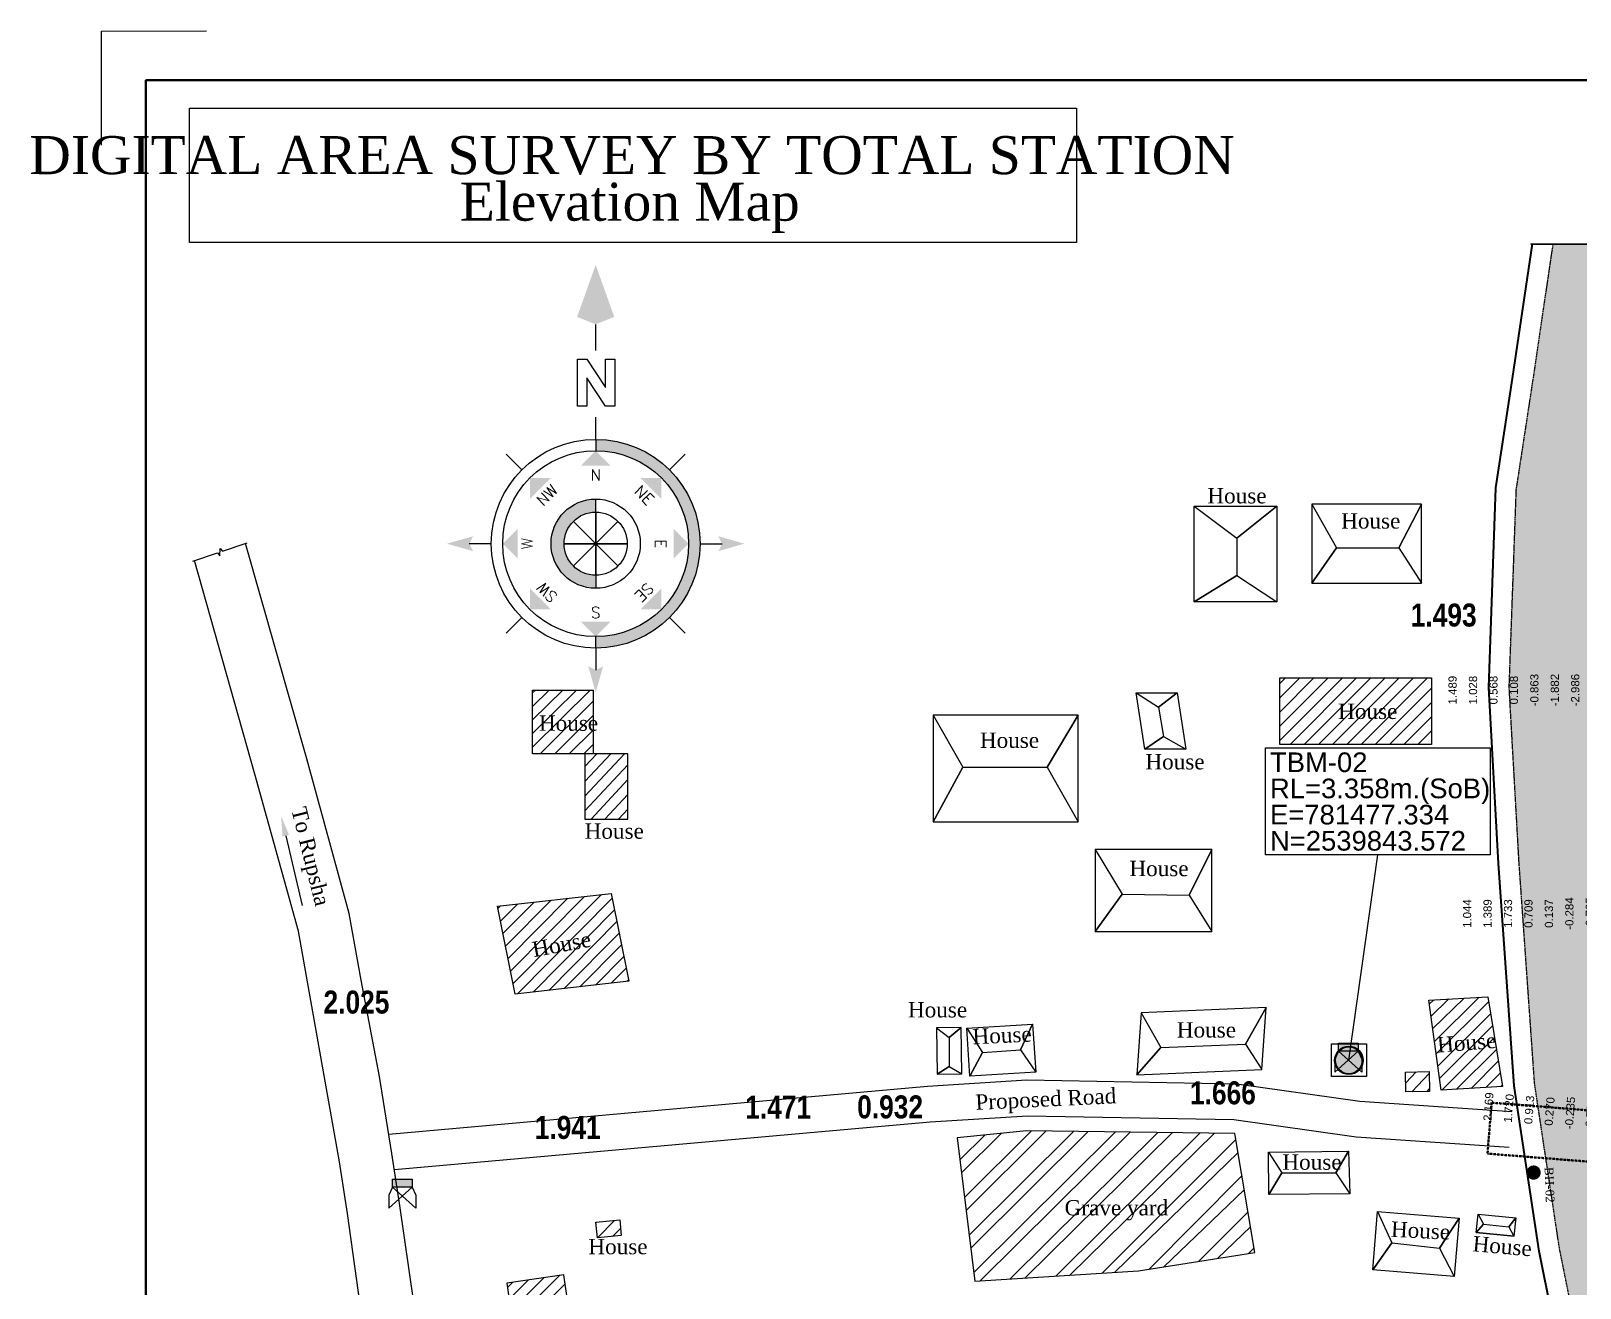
# Model space of a CAD drawing. Header units: inches. Extents: x 215676 to 3518780154, y 2761699 to 325936546.
# Drawn here: x 111475933 to 111627439, y 9458203 to 9581144 of the extents above; entities that cross this region are included whole.
import ezdxf
from ezdxf import colors
from ezdxf.entities.mleader import LeaderData, LeaderLine
from ezdxf.enums import TextEntityAlignment as Align
from ezdxf.math import Vec2, Vec3

# ---------------------------------------------------------------- set-up
doc = ezdxf.new("R2010")
doc.units = ezdxf.units.IN
doc.header["$LTSCALE"] = 20
doc.header["$MEASUREMENT"] = 0
doc.linetypes.add('DASHED', pattern=[0.75, 0.5, -0.25])
doc.linetypes.add('DASHED2', pattern=[0.375, 0.25, -0.125])
for name, color, linetype in [('BM_TBM', 1, 'Continuous'), ('BORE HOLE', 1, 'Continuous'), ('Chainage_TXT', 7, 'Continuous'), ('ELECTRIC POLE', 1, 'Continuous'), ('Grave yard', 88, 'Continuous'), ('proposed', 1, 'Continuous'), ('RL', 1, 'Continuous'), ('Text', 7, 'Continuous')]:
    doc.layers.add(name, color=color, linetype=linetype)
for name, color, linetype, lineweight in [('KHAL+RIVER BANK', 160, 'Continuous', 18), ('Pucca Road', 1, 'Continuous', 30), ('Road', 7, 'Continuous', 30), ('SEMI_PUCCA', 66, 'Continuous', 30), ('SHED', 7, 'Continuous', 30), ('Water Body', 4, 'Continuous', 18), ('Water Line', 4, 'DASHED', 18)]:
    doc.layers.add(name, color=color, linetype=linetype, lineweight=lineweight)
doc.styles.add('MtXpl_Arial_Narrow', font='ARIALNB.TTF')
doc.styles.add('romans', font='romans.shx')
doc.styles.get("Standard").update_dxf_attribs({"font": 'times.ttf', "height": 1})
doc.styles.add('SWIS', font='times.ttf')
doc.styles.add('text', font='arial.ttf')
doc.styles.add('TR', font='times.ttf')
doc.dimstyles.get("Standard").update_dxf_attribs({"dimtxt": 0.18, "dimasz": 0.18, "dimexe": 0.18, "dimexo": 0.0625, "dimgap": 0.09, "dimtad": 0, "dimtih": 1, "dimtoh": 1, "dimdec": 4, "dimzin": 0, "dimdsep": 46, "dimtxsty": 'Standard', "dimcen": 0.09, "dimadec": 0, "dimazin": 0, "dimtfac": 1, "dimtdec": 4, "dimtofl": 0, "dimtmove": 0, "dimatfit": 3, "dimfxl": 1, "dimtolj": 1, "dimtzin": 0, "dimarcsym": 0})
pattern_1 = [(45, (-660745079.9965668, -2491106631.102173), (-695.3896861099662, 695.3896861099663), [])]

# ---------------------------------------------------------------- blocks, each defined once
blk = doc.blocks.new('Anno_North_J_Metric')
h = blk.add_hatch(color=3)
h.paths.add_polyline_path([(-4.166666666678793, 0), (-4.678556282560749, 0, 1), (4.678556282560749, 0), (4.166666666678793, 0, -1)])
h.paths.add_polyline_path([(1.414213562347868, 0), (2.000000000007276, 0, 1), (-2.000000000007276, 0), (-1.414213562347868, 0, -1)])
at = {"color": 5}
for p, q in [((0, 4.678556282560749), (0, 5.666666666656965)), ((-4.678556282524369, 0), (-5.666666666656965, 0)), ((1.414213562384248, 0), (-1.414213562384248, 0)), ((-1.414213562384248, 0), (1.414213562384248, 0)), ((4.678556282524369, 0), (5.666666666656965, 0)), ((8.66666666664969, 0), (9.833333333335759, 0)), ((0, -4.678556282560749), (0, -5.666666666656965))]:
    blk.add_line(p, q, dxfattribs=at)
at = {"color": 0}
for p, q in [((-3.308238873541995, 3.308238873541995), (-4.006938426718989, 4.006938426718989)), ((3.308238873541995, 3.308238873541995), (4.006938426718989, 4.006938426718989)), ((0, -1.414213562347868), (0, 1.414213562347868)), ((0, 1.414213562347868), (0, -1.414213562347868)), ((0.9999999999854481, 1.000000000021828), (-0.9999999999854481, -1.000000000021828)), ((0.9999999999854481, -1.000000000021828), (-0.9999999999854481, 1.000000000021828)), ((-0.9999999999854481, -1.000000000021828), (0.9999999999854481, 1.000000000021828)), ((-0.9999999999854481, 1.000000000021828), (0.9999999999854481, -1.000000000021828)), ((-4.678556282524369, 0), (-4.166666666678793, 0)), ((-1.414213562384248, 0), (-2.000000000007276, 0)), ((1.414213562384248, 0), (2.000000000007276, 0)), ((4.678556282524369, 0), (4.166666666678793, 0)), ((-3.308238873541995, -3.308238873541995), (-4.006938426718989, -4.006938426718989)), ((3.308238873541995, -3.308238873541995), (4.006938426718989, -4.006938426718989))]:
    blk.add_line(p, q, dxfattribs=at)
at = {"color": 6, "linetype": 'ByBlock'}
for p, q in [((6.16915999999037, 0.820930000008957), (8.269159999981639, 0.820930000008957)), ((6.16915999999037, 0.4009299999961513), (6.16915999999037, 0.820930000008957)), ((8.269159999981639, 0.820930000008957), (8.269159999981639, 0.4009299999961513)), ((6.16915999999037, -0.4390699999930803), (7.429159999992407, 0.4009299999961513)), ((7.429159999992407, 0.4009299999961513), (6.16915999999037, 0.4009299999961513)), ((8.269159999981639, 0.4009299999961513), (7.009159999979602, -0.4390699999930803)), ((6.16915999999037, -0.859070000005886), (6.16915999999037, -0.4390699999930803)), ((7.009159999979602, -0.4390699999930803), (8.269159999981639, -0.4390699999930803)), ((8.269159999981639, -0.4390699999930803), (8.269159999981639, -0.859070000005886)), ((8.269159999981639, -0.859070000005886), (6.16915999999037, -0.859070000005886))]:
    blk.add_line(p, q, dxfattribs=at)
at = {"color": 1}
for radius in [4.678556282560749, 4.166666666678793]:
    blk.add_circle((0, 0), radius, dxfattribs=at)
at = {"color": 0}
for radius in [2.000000000007276, 1.414213562347868]:
    blk.add_circle((0, 0), radius, dxfattribs=at)
at = {"color": 5}
for points in [[(-0.3333333333284827, 5.499999999992724), (0, 5.666666666656965), (0, 6.666666666678793)], [(0, 6.666666666678793), (0.3333333333284827, 5.499999999992724), (0, 5.666666666656965)], [(12.5, 0), (10.16666666666424, 0.8333333333212067), (9.833333333335759, 0)], [(-6.666666666642413, 0), (-5.499999999992724, 0.3333333333284827), (-5.666666666656965, 0)], [(-5.499999999992724, -0.3333333333284827), (-5.666666666656965, 0), (-6.666666666642413, 0)], [(9.833333333335759, 0), (10.16666666666424, -0.8333333333212067), (12.5, 0)], [(0, -6.666666666678793), (-0.3333333333284827, -5.499999999992724), (0, -5.666666666656965)], [(0.3333333333284827, -5.499999999992724), (0, -5.666666666656965), (0, -6.666666666678793)]]:
    blk.add_solid(points, dxfattribs=at)
at = {"color": 0}
for points in [[(0, 4.166666666678793), (0.6666666666569654, 3.500000000021828), (-0.6666666666569654, 3.500000000021828)], [(-2.946278254930803, 2.946278254930803), (-2.003469213377684, 2.946278254930803), (-2.946278254930803, 2.003469213341305)], [(2.946278254930803, 2.946278254930803), (2.946278254930803, 2.003469213341305), (2.003469213377684, 2.946278254930803)], [(-4.166666666678793, 0), (-3.499999999985448, 0.6666666666569654), (-3.499999999985448, -0.6666666666569654)], [(4.166666666678793, 0), (3.499999999985448, -0.6666666666569654), (3.499999999985448, 0.6666666666569654)], [(-2.946278254930803, -2.946278254930803), (-2.946278254930803, -2.003469213341305), (-2.003469213377684, -2.946278254930803)], [(2.946278254930803, -2.946278254930803), (2.003469213377684, -2.946278254930803), (2.946278254930803, -2.003469213341305)], [(0, -4.166666666678793), (-0.6666666666569654, -3.500000000021828), (0.6666666666569654, -3.500000000021828)]]:
    blk.add_solid(points, dxfattribs=at)
at = {"color": 0, "style": 'romans'}
blk.add_text('W', height=0.4999999999995, dxfattribs=at).set_placement((0, 2.833333333328483), align=Align.CENTER)
for s, rotation, p in [('SW', 45, (-2.003469213377684, 2.003469213341305)), ('NW', 315, (2.003469213377684, 2.003469213341305)), ('S', 270, (-3.333333333321207, 0)), ('N', 270, (2.833333333328483, 0)), ('SE', 135, (-2.000000000007276, -2.000000000007276)), ('NE', 225, (2.000000000007276, -2.000000000007276)), ('E', 180, (0, -2.666666666664241))]:
    blk.add_text(s, height=0.4999999999995, rotation=rotation, dxfattribs=at).set_placement(p, align=Align.CENTER)
blk = doc.blocks.new('eeee')
at = {"layer": 'ELECTRIC POLE'}
for p, q in [((353314.0216475676, 2673550.959405303), (353313.699718081, 2673550.258974852)), ((353313.699718081, 2673549.118617038), (353315.7394676891, 2673550.959405303)), ((353314.0216475676, 2673551.64898157), (353315.7394676891, 2673551.64898157)), ((353314.0216475676, 2673550.959405303), (353314.0216475676, 2673551.64898157)), ((353315.7394676891, 2673550.959405303), (353314.0216475676, 2673550.959405303)), ((353316.0613971761, 2673549.118617038), (353314.0216475676, 2673550.959405303)), ((353315.7394676891, 2673551.64898157), (353315.7394676891, 2673550.959405303)), ((353315.7394676891, 2673550.959405303), (353316.0613971761, 2673550.258974852)), ((353313.699718081, 2673550.258974852), (353313.699718081, 2673549.118617038)), ((353316.0613971761, 2673550.258974852), (353316.0613971761, 2673549.118617038))]:
    blk.add_line(p, q, dxfattribs=at)
blk.add_solid([(353314.0216475676, 2673551.64898157), (353315.7394676891, 2673551.64898157), (353314.0216475676, 2673550.959405303), (353315.7394676891, 2673550.959405303)], dxfattribs=at)
blk = doc.blocks.new('jhg')
at = {"layer": 'RL', "lineweight": 5, "style": 'text'}
for s, p in [('1.489', (772845.2215620347, 2500598.103621385)), ('1.028', (772847.2215620347, 2500598.103621385)), ('0.568', (772849.2215620347, 2500598.103621385)), ('0.108', (772851.2215620347, 2500598.103621385)), ('-0.863', (772853.2215620347, 2500598.103621385)), ('-1.882', (772855.2215620347, 2500598.103621385)), ('-2.986', (772857.2215620347, 2500598.103621385)), ('-4.408', (772859.2215620347, 2500598.103621385)), ('-5.829', (772861.2215620347, 2500598.103621385)), ('-6.915', (772863.2215620347, 2500598.103621385)), ('-7.165', (772865.2215620347, 2500598.103621385)), ('-7.415', (772867.2215620347, 2500598.103621385)), ('-7.639', (772869.2215620347, 2500598.103621385)), ('-7.804', (772871.2215620347, 2500598.103621385)), ('-7.969', (772873.2215620347, 2500598.103621385)), ('-8.148', (772875.2215620347, 2500598.103621385)), ('-8.327', (772877.2215620347, 2500598.103621385)), ('-8.523', (772879.2215620347, 2500598.103621385)), ('-8.765', (772881.2215620347, 2500598.103621385)), ('-8.885', (772883.2215620347, 2500598.103621385)), ('-8.695', (772885.2215620347, 2500598.103621385)), ('-8.505', (772887.2215620347, 2500598.103621385)), ('-8.315', (772889.2215620347, 2500598.103621385)), ('-8.187', (772891.2215620347, 2500598.103621385)), ('-8.072', (772893.2215620347, 2500598.103621385)), ('-7.950', (772895.2215620347, 2500598.103621385)), ('-7.596', (772897.2215620347, 2500598.103621385)), ('-7.241', (772899.2215620347, 2500598.103621385)), ('-5.883', (772901.2215620347, 2500598.103621385)), ('-4.457', (772903.2215620347, 2500598.103621385)), ('-3.052', (772905.2215620347, 2500598.103621385)), ('-1.836', (772907.2215620347, 2500598.103621385)), ('-0.619', (772909.2215620347, 2500598.103621385)), ('0.325', (772911.2215620347, 2500598.103621385)), ('0.707', (772913.2215620347, 2500598.103621385)), ('0.959', (772915.2215620347, 2500598.103621385)), ('1.072', (772917.2215620347, 2500598.103621385)), ('1.090', (772919.2215620347, 2500598.103621385))]:
    blk.add_text(s, height=0.8, rotation=90, dxfattribs=at).set_placement(p, align=Align.MIDDLE_CENTER)
blk = doc.blocks.new('zxbzcbzb')
at = {"layer": 'RL', "lineweight": 5, "style": 'text'}
for s, p in [('1.044', (772845.8975965708, 2500599.668045709)), ('1.389', (772847.8975965708, 2500599.668045709)), ('1.733', (772849.8975965708, 2500599.668045709)), ('0.709', (772851.8975965708, 2500599.668045709)), ('0.137', (772853.8975965708, 2500599.668045709)), ('-0.284', (772855.8975965708, 2500599.668045709)), ('-0.705', (772857.8975965708, 2500599.668045709)), ('-1.812', (772859.8975965708, 2500599.668045709)), ('-3.237', (772861.8975965708, 2500599.668045709)), ('-4.662', (772863.8975965708, 2500599.668045709)), ('-6.087', (772865.8975965708, 2500599.668045709)), ('-6.588', (772867.8975965708, 2500599.668045709)), ('-6.929', (772869.8975965708, 2500599.668045709)), ('-7.269', (772871.8975965708, 2500599.668045709)), ('-7.610', (772873.8975965708, 2500599.668045709)), ('-7.950', (772875.8975965708, 2500599.668045709)), ('-8.291', (772877.8975965708, 2500599.668045709)), ('-8.356', (772879.8975965708, 2500599.668045709)), ('-8.388', (772881.8975965708, 2500599.668045709)), ('-8.419', (772883.8975965708, 2500599.668045709)), ('-8.450', (772885.8975965708, 2500599.668045709)), ('-8.378', (772887.8975965708, 2500599.668045709)), ('-8.156', (772889.8975965708, 2500599.668045709)), ('-7.934', (772891.8975965708, 2500599.668045709)), ('-7.713', (772893.8975965708, 2500599.668045709)), ('-7.363', (772895.8975965708, 2500599.668045709)), ('-6.542', (772897.8975965708, 2500599.668045709)), ('-5.720', (772899.8975965708, 2500599.668045709)), ('-4.898', (772901.8975965708, 2500599.668045709)), ('-4.000', (772903.8975965708, 2500599.668045709)), ('-2.786', (772905.8975965708, 2500599.668045709)), ('-1.573', (772907.8975965708, 2500599.668045709)), ('-0.360', (772909.8975965708, 2500599.668045709)), ('0.418', (772911.8975965708, 2500599.668045709)), ('0.680', (772913.8975965708, 2500599.668045709)), ('0.942', (772915.8975965708, 2500599.668045709)), ('1.073', (772917.8975965708, 2500599.668045709)), ('1.096', (772919.8975965708, 2500599.668045709)), ('1.118', (772921.8975965708, 2500599.668045709))]:
    blk.add_text(s, height=0.8, rotation=90, dxfattribs=at).set_placement(p, align=Align.MIDDLE_CENTER)
blk = doc.blocks.new('sdbfndn')
at = {"layer": 'RL', "lineweight": 5, "style": 'text'}
for s, p in [('2.169', (772886.1474310823, 2500595.00364748)), ('1.720', (772888.1474310823, 2500595.00364748)), ('0.913', (772890.1474310823, 2500595.00364748)), ('0.270', (772892.1474310823, 2500595.00364748)), ('-0.235', (772894.1474310823, 2500595.00364748)), ('-0.739', (772896.1474310823, 2500595.00364748)), ('-1.996', (772898.1474310823, 2500595.00364748)), ('-3.407', (772900.1474310823, 2500595.00364748)), ('-4.819', (772902.1474310823, 2500595.00364748)), ('-5.862', (772904.1474310823, 2500595.00364748)), ('-6.407', (772906.1474310823, 2500595.00364748)), ('-6.951', (772908.1474310823, 2500595.00364748)), ('-7.495', (772910.1474310823, 2500595.00364748)), ('-7.961', (772912.1474310823, 2500595.00364748)), ('-8.400', (772914.1474310823, 2500595.00364748)), ('-8.839', (772916.1474310823, 2500595.00364748)), ('-8.749', (772918.1474310823, 2500595.00364748)), ('-8.408', (772920.1474310823, 2500595.00364748)), ('-8.068', (772922.1474310823, 2500595.00364748)), ('-7.727', (772924.1474310823, 2500595.00364748)), ('-7.407', (772926.1474310823, 2500595.00364748)), ('-7.111', (772928.1474310823, 2500595.00364748)), ('-6.814', (772930.1474310823, 2500595.00364748)), ('-6.518', (772932.1474310823, 2500595.00364748)), ('-5.780', (772934.1474310823, 2500595.00364748)), ('-4.677', (772936.1474310823, 2500595.00364748)), ('-3.575', (772938.1474310823, 2500595.00364748)), ('-2.472', (772940.1474310823, 2500595.00364748)), ('-1.515', (772942.1474310823, 2500595.00364748)), ('-0.746', (772944.1474310823, 2500595.00364748)), ('0.023', (772946.1474310823, 2500595.00364748)), ('0.611', (772948.1474310823, 2500595.00364748)), ('0.959', (772950.1474310823, 2500595.00364748)), ('1.024', (772952.1474310823, 2500595.00364748)), ('1.040', (772954.1474310823, 2500595.00364748)), ('1.049', (772956.1474310823, 2500595.00364748)), ('1.058', (772958.1474310823, 2500595.00364748)), ('1.221', (772960.1474310823, 2500595.00364748)), ('1.444', (772962.1474310823, 2500595.00364748)), ('1.668', (772964.1474310823, 2500595.00364748)), ('1.937', (772966.1474310823, 2500595.00364748)), ('2.235', (772968.1474310823, 2500595.00364748)), ('4.251', (772970.1474310823, 2500595.00364748))]:
    blk.add_text(s, height=0.8, rotation=90, dxfattribs=at).set_placement(p, align=Align.MIDDLE_CENTER)

msp = doc.modelspace()

# ---------------------------------------------------------------- hatches: boundary and pattern name
at = {"layer": 'BM_TBM', "ltscale": 0.2}
h = msp.add_hatch(color=2, dxfattribs=at)
h.set_gradient(color1=(255, 255, 0), color2=(255, 255, 92), one_color=1, tint=0.6800000071525574)
edge = h.paths.add_edge_path()
edge.add_ellipse((111604829.0034485, 9480471.897827148), major_axis=(941.6691610913823, 941.6691610913823), ratio=0.9999999985270128, start_angle=0, end_angle=360)
h = msp.add_hatch(color=2, dxfattribs=at)
h.set_gradient(color1=(255, 255, 0), color2=(255, 255, 92), one_color=1, tint=0.6800000071525574)
edge = h.paths.add_edge_path()
edge.add_ellipse((111604829.0034485, 9480471.897827148), major_axis=(941.6691610913823, 941.6691610913823), ratio=0.9999999985270128, start_angle=0, end_angle=360)
at = {"layer": 'BORE HOLE', "ltscale": 0.2}
msp.add_hatch(color=256, dxfattribs=at).paths.add_polyline_path([(111623542.855896, 9469763.066879272, 1), (111622256.6773071, 9469228.45454979, 1)])
at = {"layer": 'Grave yard', "lineweight": 25, "ltscale": 0.2}
h = msp.add_hatch(dxfattribs=at)
h.set_pattern_fill('ANSI32', color=256, scale=7867.43620184867)
h.set_pattern_definition([(45, (-660745079.9965668, -2491106631.102173), (-2086.169058329899, 2086.169058329899), []), (45, (-660743689.2171936, -2491106631.102173), (-2086.169058329899, 2086.169058329899), [])])
h.paths.add_polyline_path([(111568251.024826, 9458872.310043335), (111584245.0303192, 9459890.837308884), (111595642.5161743, 9461673.920297623), (111593675.4440918, 9473313.548700333), (111573308.2792358, 9473578.254520416), (111566513.2580109, 9472895.524894714)])
h.paths.add_polyline_path([(111576523.6206361, 9464322.550403688), (111587436.7424818, 9464322.550403688), (111587436.7424818, 9467346.342761295), (111576523.6206361, 9467346.342761295)], flags=24)
at = {"layer": 'SEMI_PUCCA', "lineweight": 25, "ltscale": 0.2}
h = msp.add_hatch(dxfattribs=at)
h.set_pattern_fill('ANSI31', color=256, scale=7867.43620184867)
h.set_pattern_definition(pattern_1)
h.paths.add_polyline_path([(111612637.6490173, 9486368.41755104), (111613844.8843231, 9477549.682912827), (111619845.3341064, 9477918.69858551), (111618417.985733, 9486685.726480484)])
h.paths.add_polyline_path([(111612730.3542023, 9477427.926527023), (111612688.8181152, 9479366.797401428), (111610373.6055908, 9479317.199001312), (111610415.1416931, 9477378.328126907)])
h.paths.add_polyline_path([(111612915.7125854, 9511346.637115479), (111612915.7125854, 9517876.822008133), (111598087.1384888, 9517876.822008133), (111598087.1384888, 9511346.637115479)])
h.paths.add_polyline_path([(111613183.9019877, 9480788.496566389), (111619570.698685, 9481305.829104695), (111619389.4358412, 9483543.633314569), (111613002.6391439, 9483026.300776262)], flags=25)
h.paths.add_polyline_path([(111603409.3609841, 9513453.991741294), (111609817.0754758, 9513453.991741294), (111609817.0754758, 9515699.125122694), (111603409.3609841, 9515699.125122694)], flags=24)
h = msp.add_hatch(dxfattribs=at)
h.set_pattern_fill('ANSI31', color=256, scale=7867.43620184867)
h.set_pattern_definition(pattern_1)
h.paths.add_polyline_path([(111530923.2703552, 9516684.767654419), (111524996.78125, 9516684.767654419), (111524996.78125, 9510457.484329224), (111530923.2703552, 9510457.484329224)])
h.paths.add_polyline_path([(111530115.738266, 9504056.24187088), (111534318.3246155, 9504056.24187088), (111534318.3246155, 9510457.484329224), (111530115.738266, 9510457.484329224)])
h.paths.add_polyline_path([(111521556.7499084, 9495534.113401413), (111523274.7202759, 9486935.08160019), (111534407.2014923, 9488205.20214653), (111532689.2311401, 9496804.233947754)])
h.paths.add_polyline_path([(111531186.8607788, 9464637.486974716), (111531343.4161377, 9463103.3910141), (111533641.4046021, 9463338.179229736), (111533513.8880463, 9464874.961427689)])
h.paths.add_polyline_path([(111522472.2846832, 9458672.892396927), (111523298.4871521, 9453027.41930008), (111528873.1514893, 9453843.259061813), (111528046.9490204, 9459488.73215866)])
h.paths.add_polyline_path([(111563185.0578003, 9422929.593647003), (111563185.0578003, 9412368.552490234), (111576207.1718597, 9412368.552490234), (111576207.1718597, 9422929.593647003)])
h.paths.add_polyline_path([(111566605.3749459, 9416048.056879157), (111573013.0894376, 9416048.056879157), (111573013.0894376, 9418293.190260557), (111566605.3749459, 9418293.190260557)], flags=24)
at = {"layer": 'Water Line', "linetype": 'Continuous', "lineweight": 9, "ltscale": 15, "true_color": 0x7aafdf}
h = msp.add_hatch(dxfattribs=at)
h.set_pattern_fill('ANSI33', color=143, scale=8000, angle=25)
h.set_pattern_definition([(70, (-660745079.9965668, -2491106631.102173), (-1879.385241571816, 684.0402866513374), []), (70, (-660743798.2837982, -2491106033.429696), (-1879.385241571816, 684.0402866513374), [999.9999999999994, -499.9999999999997])])
h.paths.add_polyline_path([(111680436.0011749, 9519671.77158928), (111685580.553421, 9559962.20834732), (111656696.2905273, 9560134.175106049), (111655958.5717316, 9562199.211807251), (111654434.0624847, 9558086.999031067), (111653696.343689, 9560152.035736084), (111624817.3181458, 9560323.97131157), (111622829.4805298, 9546872.626403809), (111621208.5013123, 9536275.814277649), (111620512.6312256, 9516954.05693245), (111621475.2111053, 9499864.423732758), (111622996.6079865, 9478205.075429916), (111623166.2949829, 9477079.740093231), (111678380.8221588, 9472777.00863266), (111678237.7619171, 9486312.969892502), (111679710.7558441, 9506906.403596878)])
h.paths.add_polyline_path([(111678380.8221588, 9472777.00863266), (111623166.2949829, 9477079.740093231), (111624143.2457275, 9470600.76817894), (111678569.2661438, 9465606.586093903), (111678433.3370361, 9467808.19706726)])
h.paths.add_polyline_path([(111678569.2661438, 9465606.586093903), (111624143.2457275, 9470600.76817894), (111625419.3378296, 9462137.941532135), (111631497.4082794, 9431945.098218918), (111636723.6602783, 9411331.420240402), (111648005.3448639, 9386104.331453323), (111661974.6630707, 9363128.535959244), (111682853.5872955, 9370164.3794384), (111684222.349884, 9368451.167675018), (111684327.7465057, 9372835.607656479), (111685696.5091095, 9371122.39589119), (111706603.1754608, 9378167.588001251), (111695138.5572205, 9400833.997255325), (111686544.9447479, 9421150.038619995), (111681881.9163513, 9435594.815158844), (111679388.6449127, 9452335.306316376)])
h.paths.add_polyline_path([(111643087.6606293, 9539550.192918777), (111643998.3086243, 9528063.528446198), (111647921.2411346, 9528675.941785812), (111647010.5931396, 9540162.606258392)], flags=16)

# ---------------------------------------------------------------- linework, layer by layer
msp.add_lwpolyline([(111487173.5179138, 9326844.67250061), (111839973.5179138, 9326844.67250061), (111839973.5179138, 9576324.67250061), (111487173.5179138, 9576324.67250061)], close=True)
at = {"lineweight": 50}
msp.add_lwpolyline([(111487173.5179138, 9326844.67250061), (111839973.5179138, 9326844.67250061), (111839973.5179138, 9576324.67250061), (111487173.5179138, 9576324.67250061)], close=True, dxfattribs=at)
at = {"elevation": -10495.00355915564}
msp.add_lwpolyline([(111596691.4548798, 9511026.477140427), (111618648.9487152, 9511026.477140427), (111618648.9487152, 9500572.186946869), (111596691.4548798, 9500572.186946869)], close=True, dxfattribs=at)
msp.add_lwpolyline([(111617295.8656921, 9463642.490142822), (111620992.9021912, 9463274.715017319)])
at = {"layer": 'BM_TBM', "elevation": -8574.184627298233}
msp.add_lwpolyline([(111603128.8371124, 9482090.459415436), (111606571.8166962, 9482090.459415436), (111606571.8166962, 9478895.163635254), (111603128.8371124, 9478895.163635254)], close=True, dxfattribs=at)
at = {"layer": 'BM_TBM'}
for major_axis, ratio, start_param, end_param in [((941.6691610913823, 941.6691610913823), 0.9999999985270126, 5.497787143045644, 11.78097245022523), ((941.6691610913823, 941.6691610913823), 0.9999999985270126, 5.497787143045644, 11.78097245022523), ((-987.5904524701356, 987.5904524701365), 0.9999999992006499, 3.926990817386916, 10.2101761245665), ((-987.5904524701356, 987.5904524701365), 0.9999999992006499, 3.926990817386916, 10.2101761245665), ((972.2833554080814, 972.2833554080814), 0.999999998828293, 5.497787143196285, 11.78097245037587), ((972.2833554080814, 972.2833554080814), 0.999999998828293, 5.497787143196285, 11.78097245037587), ((956.9762582384941, 956.9762582384941), 0.9999999986687579, 5.497787143116517, 11.7809724502961), ((956.9762582384941, 956.9762582384941), 0.9999999986687579, 5.497787143116517, 11.7809724502961), ((-926.3620634861194, 926.3620634861194), 0.9999999998729082, 3.926990817050788, 10.21017612423037), ((-926.3620634861194, 926.3620634861194), 0.9999999998729082, 3.926990817050788, 10.21017612423037)]:
    msp.add_ellipse((111604829.0034485, 9480471.897827148, 3358), major_axis=major_axis, ratio=ratio, start_param=start_param, end_param=end_param, dxfattribs=at)
msp.add_point((111604829.0034485, 9480471.897827148, 3358), dxfattribs=at)
msp.add_point((111604829.0034485, 9480471.897827148, 3358), dxfattribs=at)
at = {"layer": 'Defpoints', "color": 1, "linetype": 'Continuous', "lineweight": 30}
msp.add_lwpolyline([(111482837.2385864, 9569990.54714775), (111482832.5377808, 9581140.052480698), (111493096.9884033, 9581144.380126953)], dxfattribs=at)
at = {"layer": 'Grave yard', "lineweight": 30}
msp.add_lwpolyline([(111595642.5161743, 9461673.920297623), (111593675.4440918, 9473313.548700333), (111573308.2792358, 9473578.254520416), (111566513.2580109, 9472895.524894714), (111568251.024826, 9458872.310043335), (111584245.0303192, 9459890.837308884)], close=True, dxfattribs=at)
at = {"layer": 'KHAL+RIVER BANK', "lineweight": 40, "ltscale": 15}
for points in [[(111622617.3776093, 9560337.068986893), (111653696.343689, 9560152.035736084), (111654434.0624847, 9558086.999031067), (111655958.5717316, 9562199.211807251), (111656696.2905273, 9560134.175106049), (111687775.2566071, 9559949.141853333)], [(111660032.027771, 9362473.900798798), (111646231.0034332, 9385172.897827148), (111634827.4284973, 9410672.546899796), (111629546.5417786, 9431501.718137741), (111623449.0007172, 9461791.281930923), (111621007.0995636, 9477985.556684494), (111619479.1556396, 9499738.112035751), (111618510.6039124, 9516933.769062042), (111619213.9693451, 9536463.644382477), (111620851.7098694, 9547170.030138016), (111622797.3744202, 9560335.997348785)]]:
    msp.add_lwpolyline(points, dxfattribs=at)
at = {"layer": 'proposed'}
for points in [[(111620759.2725677, 9475426.572097778), (111605919.8339386, 9476451.953645706), (111593861.9873962, 9478143.58397293), (111573329.1152954, 9478516.47589302), (111563620.6496277, 9477917.956142426), (111510925.556778, 9473233.027288437)], [(111620518.0034332, 9471934.897827148), (111605555.6167908, 9472968.774888992), (111593586.0673523, 9474648.017759323), (111573405.1417847, 9475014.518072128), (111563883.3544922, 9474427.506902695), (111511473.0957336, 9469767.901613235)]]:
    msp.add_lwpolyline(points, dxfattribs=at)
at = {"layer": 'proposed', "linetype": 'DASHED', "lineweight": 100, "ltscale": 2, "elevation": 3468}
msp.add_lwpolyline([(111618392.8577728, 9471347.257583618), (111708110.7020874, 9464226.273687363), (111708506.3123169, 9469210.598369598), (111618788.4679871, 9476331.582267761)], close=True, dxfattribs=at)
at = {"layer": 'Pucca Road', "ltscale": 0.5}
for points in [[(111491757.7469177, 9529291.478229523), (111494184.6840363, 9530101.19700241), (111494411.9515381, 9529814.977056503), (111494431.714798, 9530545.66093254), (111494658.9823151, 9530259.44098854), (111497085.9194183, 9531069.159761429)], [(111589814.881485, 9382211.572465897), (111523053.6326141, 9379923.623357773), (111520761.4202118, 9380468.164457321), (111519222.3311005, 9382370.678518295), (111513524.2713623, 9410196.375175476), (111510556.6879578, 9434345.989124298), (111514615.0034332, 9448300.897827148), (111513376.0733337, 9456785.48012352), (111512015.5680389, 9466266.651269913), (111511227.8425293, 9471350.826475143), (111510014.8819122, 9478903.400577545), (111508217.3935699, 9488324.281671524), (111507043.9883728, 9494832.744281769), (111502912.2424622, 9509949.061630249), (111496915.1720428, 9531012.191925049)], [(111516668.734787, 9364132.24687004), (111514486.8601685, 9377836.164802551), (111508158.9531708, 9409094.581457138), (111505248.5194397, 9434396.3111763), (111509241.4907837, 9448639.455575943), (111506887.9331207, 9465501.550014496), (111506106.8435516, 9470542.895318985), (111502111.5521851, 9493102.07098198), (111497817.1351471, 9508460.782623291), (111491928.4942932, 9529348.446065903)]]:
    msp.add_lwpolyline(points, dxfattribs=at)
at = {"layer": 'Road', "linetype": 'Continuous', "lineweight": 25, "ltscale": 2}
msp.add_lwpolyline([(111491437.4068756, 9573603.385414124), (111578198.00177, 9573603.385414124), (111578198.00177, 9560470.61939621), (111491437.4068756, 9560470.61939621)], close=True, dxfattribs=at)
at = {"layer": 'SEMI_PUCCA', "lineweight": 30}
for points in [[(111598087.1384888, 9517876.822008133), (111612915.7125854, 9517876.822008133), (111612915.7125854, 9511346.637115479), (111598087.1384888, 9511346.637115479)], [(111530923.2703552, 9510457.484329224), (111524996.78125, 9510457.484329224), (111524996.78125, 9516684.767654419), (111530923.2703552, 9516684.767654419)], [(111534318.3246155, 9510457.484329224), (111530115.738266, 9510457.484329224), (111530115.738266, 9504056.24187088), (111534318.3246155, 9504056.24187088)], [(111521556.7499084, 9495534.113401413), (111532689.2311401, 9496804.233947754), (111534407.2014923, 9488205.20214653), (111523274.7202759, 9486935.08160019)], [(111613844.8843231, 9477549.682912827), (111612637.6490173, 9486368.41755104), (111618417.985733, 9486685.726480484), (111619845.3341064, 9477918.69858551)], [(111610415.1416931, 9477378.328126907), (111610373.6055908, 9479317.199001312), (111612688.8181152, 9479366.797401428), (111612730.3542023, 9477427.926527023)], [(111531343.4161377, 9463103.3910141), (111531186.8607788, 9464637.486974716), (111533513.8880463, 9464874.961427689), (111533641.4046021, 9463338.179229736)], [(111523298.4871521, 9453027.41930008), (111528873.1514893, 9453843.259061813), (111528046.9490204, 9459488.73215866), (111522472.2846832, 9458672.892396927)]]:
    msp.add_lwpolyline(points, close=True, dxfattribs=at)
at = {"layer": 'SHED', "lineweight": 30}
for points in [[(111589703.5806122, 9534660.430099487), (111597800.7546692, 9534660.430099487), (111597800.7546692, 9525303.75135231), (111589703.5806122, 9525303.75135231)], [(111611946.4318085, 9534855.360229492), (111601215.2294922, 9534855.360229492), (111601215.2294922, 9527155.594552994), (111611946.4318085, 9527155.594552994)], [(111584041.423645, 9516407.75289154), (111588041.2358856, 9516407.75289154), (111588877.9335632, 9510897.420852661), (111584878.1213531, 9510897.420852661)], [(111578344.3573456, 9514235.747167587), (111564172.0414581, 9514235.747167587), (111564172.0414581, 9503808.508598328), (111578344.3573456, 9503808.508598328)], [(111580033.9464569, 9493083.029203415), (111591427.4932861, 9493083.029203415), (111591427.4932861, 9501100.040388107), (111580033.9464569, 9501100.040388107)], [(111596322.1190033, 9479586.797369003), (111596742.5400391, 9485629.094978333), (111584504.0891876, 9485104.17013359), (111584083.6681671, 9479061.872524261)], [(111564551.3944092, 9479126.32383728), (111566983.703949, 9479147.54463768), (111566925.0691986, 9483695.45811081), (111564492.8693695, 9483664.089237213)], [(111567774.6370544, 9478912.10923767), (111567471.9930878, 9483605.616203308), (111573902.0708466, 9484020.23669815), (111574204.714798, 9479326.72973442)], [(111597010.1847076, 9467341.394075394), (111596965.6188202, 9471500.73343277), (111604810.9887848, 9471584.793876648), (111604925.9124298, 9467426.803670883)], [(111607631.9090118, 9465697.658620834), (111615604.8631287, 9465040.389421463), (111615133.4568939, 9459322.031864166), (111607160.5027771, 9459979.301063538)], [(111617295.8656921, 9463642.490142822), (111617473.3284607, 9465426.423484802), (111621170.3649445, 9465058.648357391), (111620965.1693115, 9463277.69188881)]]:
    msp.add_lwpolyline(points, close=True, dxfattribs=at)
for points in [[(111589703.5806122, 9534660.430099487), (111593861.7161102, 9531542.341026306), (111597800.7546692, 9534660.430099487), (111593861.7161102, 9531542.341026306), (111593861.7161102, 9527884.937374115), (111589703.5806122, 9525303.75135231), (111593861.7161102, 9527884.937374115), (111597800.7546692, 9525303.75135231)], [(111601215.2294922, 9534855.360229492), (111603634.5095978, 9530588.234716415), (111601215.2294922, 9527155.594552994), (111603634.5095978, 9530588.234716415), (111609714.6455536, 9530588.234716415), (111611946.4318085, 9534855.360229492), (111609714.6455536, 9530588.234716415), (111611946.4318085, 9527155.594552994)], [(111584041.423645, 9516407.75289154), (111586199.0920715, 9515020.021764755), (111588041.2358856, 9516407.75289154), (111586199.0920715, 9515020.021764755), (111586694.7533264, 9512127.544851303), (111584878.1213531, 9510897.420852661), (111586694.7533264, 9512127.544851303), (111588877.9335632, 9510897.420852661)], [(111564172.0414581, 9514235.747167587), (111567063.2631226, 9509145.97133255), (111564172.0414581, 9503808.508598328), (111567063.2631226, 9509145.97133255), (111575318.3037415, 9509145.97133255), (111578344.3573456, 9514235.747167587), (111575318.3037415, 9509145.97133255), (111578344.3573456, 9503808.508598328)], [(111580033.9464569, 9501100.040388107), (111582666.0784149, 9496729.797428131), (111580033.9464569, 9493083.029203415), (111582666.0784149, 9496729.797428131), (111589218.6934814, 9496618.918346405), (111591427.4932861, 9501100.040388107), (111589218.6934814, 9496618.918346405), (111591427.4932861, 9493083.029203415)], [(111584504.0891876, 9485104.17013359), (111586437.149292, 9481726.72059822), (111584083.6681671, 9479061.872524261), (111586437.149292, 9481726.72059822), (111594707.1063843, 9482042.38656044), (111596742.5400391, 9485629.094978333), (111594707.1063843, 9482042.38656044), (111596322.1190033, 9479586.797369003)], [(111564493.0034332, 9483663.897827148), (111565729.7077637, 9482710.555459976), (111566925.0691986, 9483695.45811081), (111565729.7077637, 9482710.555459976), (111565729.7077637, 9479883.945667267), (111564551.0034332, 9479125.897827148), (111565729.7077637, 9479883.945667267), (111566984.0034485, 9479147.897827148)], [(111567471.9930878, 9483605.616203308), (111569009.4141235, 9481235.064872742), (111567775.0034332, 9478911.897827148), (111569009.4141235, 9481235.064872742), (111572703.2790527, 9481490.21669197), (111573902.0708466, 9484020.23669815), (111572703.2790527, 9481490.21669197), (111574205.0034485, 9479326.897827148)], [(111596966.0034332, 9471500.897827148), (111598280.4505615, 9469467.888231277), (111597010.1847076, 9467341.394075394), (111598280.4505615, 9469467.888231277), (111603565.4255981, 9469467.888231277), (111604811.0034332, 9471584.897827148), (111603565.4255981, 9469467.888231277), (111604925.9124298, 9467426.803670883)], [(111607631.9090118, 9465697.658620834), (111609024.709137, 9462613.844686508), (111607160.5027771, 9459979.301063538), (111609024.709137, 9462613.844686508), (111613685.0787048, 9462097.861621857), (111615605.0034332, 9465039.897827148), (111613685.0787048, 9462097.861621857), (111615133.4568939, 9459322.031864166)], [(111617473.3284607, 9465426.423484802), (111618005.4394684, 9464437.259708405), (111617295.8656921, 9463642.490142822), (111618005.4394684, 9464437.259708405), (111620481.6210175, 9464190.027288437), (111621170.3649445, 9465058.648357391), (111620481.6210175, 9464190.027288437), (111620965.0034332, 9463277.897827148)]]:
    msp.add_lwpolyline(points, dxfattribs=at)
at = {"layer": 'Water Body', "linetype": 'DASHED2', "lineweight": 30, "ltscale": 15}
msp.add_lwpolyline([(111661974.6630707, 9363128.535959244), (111648005.3448639, 9386104.331453323), (111636723.6602783, 9411331.420240402), (111631497.4082794, 9431945.098218918), (111625419.3378296, 9462137.941532135), (111622996.6079865, 9478205.075429916), (111621475.2111053, 9499864.423732758), (111620512.6312256, 9516954.05693245), (111621208.5013123, 9536275.814277649), (111622829.4805298, 9546872.626403809), (111624817.3181458, 9560323.97131157)], dxfattribs=at)

# ---------------------------------------------------------------- block references
at = {"lineweight": 15, "xscale": 2181.520357295669, "yscale": 2181.520357295669, "zscale": 2181.520357295669, "rotation": 90}
msp.add_blockref('Anno_North_J_Metric', (111531165.233017, 9531000.10783577), dxfattribs=at)
at = {"layer": 'Chainage_TXT', "xscale": 1000, "yscale": 1000, "zscale": 1000}
for name, p in [('jhg', (-661230249.9423676, -2491081424.155331)), ('zxbzcbzb', (-661229501.2609863, -2491104842.631633))]:
    msp.add_blockref(name, p, dxfattribs=at)
at = {"layer": 'Chainage_TXT', "xscale": 1000, "yscale": 1000, "zscale": 1000, "rotation": 355.6388684041351}
msp.add_blockref('sdbfndn', (-849181643.5792847, -2425106471.000172, 17825.1864751212), dxfattribs=at)
at = {"layer": 'Text', "xscale": 1123.915077434745, "yscale": 1123.915077434745, "zscale": 1123.915077434745}
for p in [(-285491139.3373413, -2995362864.487382, -3.045521168587584e-07), (-285583669.3373413, -2995376152.487382, -3.045521168587584e-07)]:
    msp.add_blockref('eeee', p, dxfattribs=at)

# ---------------------------------------------------------------- texts
at = {"layer": 'RL', "style": 'MtXpl_Arial_Narrow'}
for s, p in [('1.493', (111610881.9316254, 9522899.816225052)), ('2.025', (111504546.0638733, 9485045.015956879)), ('1.666', (111589289.04245, 9476169.9547081)), ('1.471', (111545786.7236023, 9474765.397827148, 1541)), ('0.932', (111556740.3336334, 9474794.187171936)), ('1.941', (111525205.8599548, 9472786.338535309))]:
    msp.add_text(s, height=2248.172575987745, rotation=359.9994752229057, dxfattribs=at).set_placement(p)
at = {"layer": 'Text', "color": 6, "lineweight": 0, "style": 'SWIS'}
msp.add_text('DIGITAL AREA SURVEY BY TOTAL STATION', height=3722.077665092678, dxfattribs=at).set_placement((111534717.6642456, 9568982.037857056), align=Align.MIDDLE)
at = {"layer": 'Text', "color": 3, "lineweight": 0, "style": 'SWIS'}
msp.add_text('Elevation Map', height=3722.077665092678, dxfattribs=at).set_placement((111534498.1167297, 9563958.092718124), align=Align.MIDDLE)
at = {"layer": 'Text', "style": 'TR'}
for s, p in [('House', (111590992.4618835, 9535692.08278656)), ('House', (111604079.1687927, 9533229.148471832)), ('House', (111603783.549881, 9514608.461820602)), ('House', (111525611.4469604, 9513451.514730453)), ('House', (111568743.7356415, 9511780.296150208)), ('House', (111584932.8916626, 9509677.677648544)), ('House', (111530085.4208832, 9502893.718582153)), ('House', (111583365.7487335, 9499235.550415039)), ('House', (111561705.1364594, 9485420.1537323)), ('House', (111588006.1806946, 9483453.054710388)), ('House', (111598329.3188477, 9470522.919828415)), ('Grave yard', (111577027.5860291, 9466054.52589035)), ('House', (111530449.7832336, 9462257.451490402))]:
    msp.add_text(s, height=1500, dxfattribs=at).set_placement(p, align=Align.MIDDLE_LEFT)
for s, rotation, p in [('To Rupsha', 284.0186120850161, (111502106.2589569, 9505211.447034836)), ('House', 10.54116663070302, (111524978.4211426, 9491291.064130783)), ('House', 2.719527229949705, (111568018.3190613, 9482785.133424759)), ('House', 4.630866011394349, (111613463.6621857, 9481969.40838623)), ('Proposed Road', 2.719527229949705, (111568307.4182739, 9476371.053150177, 1677)), ('House', 357.0120502342954, (111608957.8203278, 9463975.06261444)), ('House', 354.9578879339406, (111616955.4600067, 9462554.86267662))]:
    msp.add_text(s, height=1500, rotation=rotation, dxfattribs=at).set_placement(p, align=Align.MIDDLE_LEFT)
at = {"layer": 'Text', "color": 30, "true_color": 0xf26722, "insert": (111597116.2047119, 9510584.777452469, -10495.00355915564), "char_height": 1920, "width": 23360.58443852942, "attachment_point": 1, "line_spacing_factor": 0.8, "style": 'text'}
msp.add_mtext('{\\C1;TBM-02\\C256;\\PRL=3.358m.(SoB)\\PE=781477.334\\PN=2539843.572}', dxfattribs=at)
at = {"layer": 'Text', "insert": (111624824.7118835, 9470054.561878204), "char_height": 850, "attachment_point": 1, "rotation": 272.0751155470803, "style": 'TR'}
msp.add_mtext_dynamic_manual_height_columns('{\\C6;BH-02}', width=19617.59332777001, gutter_width=45000, heights=[0], dxfattribs=at)

# ---------------------------------------------------------------- leaders
msp.add_leader([(111604829.0034485, 9480471.897827148, -13248.58462729823), (111607670.2017975, 9500572.186946869, -13248.58462729823)], dimstyle='Standard', override={"dimgap": 0.09, "dimtad": 0})
at = {"layer": 'Text'}
ml = msp.add_multileader_mtext('Standard', dxfattribs=at)
ml.set_content('', color=256)
ml.set_leader_properties()
ml.build(insert=Vec2(0, 0))
ml.multileader.update_dxf_attribs({"text_right_attachment_type": 6, "dogleg_length": 0.36, "arrow_head_size": 2000})
ctx = ml.context
ctx.base_point, ctx.char_height, ctx.arrow_head_size, ctx.landing_gap_size, ctx.plane_origin = Vec3(111502442.1121216, 9495616.808221817), 1000, 2000, 90, Vec3(111500400.712326, 9504388.696329117)
ctx.right_attachment = 6
notes = []
notes.append((ctx, [(0, (1, 1, 0), (111502442.1121216, 9495616.808221817), (1, 0), 1.396982529655588e-08, [(0, [(111500400.712326, 9504388.696329117)], 0, [])])]))
ctx.mtext.insert, ctx.mtext.flow_direction = Vec3(111502532.1121063, 9496116.808221817), 5
for ctx, leaders in notes:
    for number, flags, end, landing, length, lines in leaders:
        leader = LeaderData()
        leader.index, (leader.has_last_leader_line, leader.has_dogleg_vector, leader.attachment_direction) = number, flags
        leader.last_leader_point, leader.dogleg_vector, leader.dogleg_length = Vec3(end), Vec3(landing), length
        for number, points, colour, breaks in lines:
            line = LeaderLine()
            line.index, line.vertices, line.color, line.breaks = number, Vec3.list(points), colors.encode_raw_color(colour), breaks
            leader.lines.append(line)
        ctx.leaders.append(leader)

doc.saveas('drawing.dxf')
